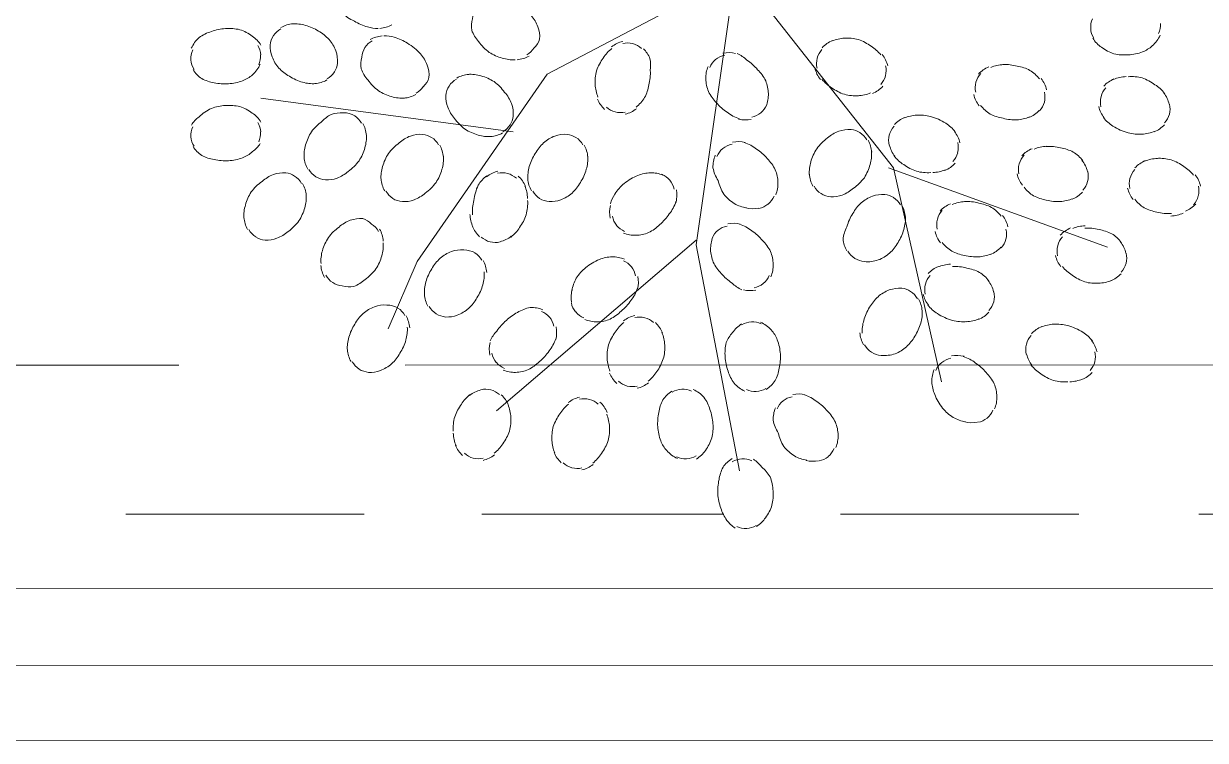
# Model space of a CAD drawing. Header units: metres. Extents: x 14 to 155, y 0 to 125.
# Drawn here: x 57.105 to 57.891, y 96.987 to 97.464 of the extents above; entities that cross this region are included whole.
import ezdxf

# ---------------------------------------------------------------- set-up
doc = ezdxf.new("R2010")
doc.units = ezdxf.units.M
doc.layers.add('PDF_Geometry', color=7, linetype='Continuous', true_color=0xc0c0c0)

msp = doc.modelspace()

# ---------------------------------------------------------------- linework, layer by layer
at = {"layer": 'PDF_Geometry', "color": 0, "lineweight": 5}
msp.add_lwpolyline([(54.79957, 103.23794), (52.04376, 103.23784), (52.044, 96.98688), (58.17336, 96.98712), (58.17329, 98.98755)], dxfattribs=at)
at = {"layer": 'PDF_Geometry', "color": 0, "lineweight": 0}
for points in [[(57.578, 97.50237), (57.68367, 97.36793), (57.71565, 97.22551)], [(57.34757, 97.26075), (57.36678, 97.30557), (57.45322, 97.43036), (57.578, 97.49599), (57.55242, 97.31673), (57.58121, 97.16635)], [(57.43072, 97.39192), (57.26271, 97.41432)], [(57.68039, 97.36793), (57.82599, 97.31515)], [(57.55232, 97.31992), (57.41948, 97.20628)], [(57.88684, 97.13749), (58.02448, 97.13749), (58.02447, 97.30869)], [(56.60972, 97.23672), (57.20825, 97.23675)], [(57.35872, 97.23675), (57.97488, 97.23678)], [(57.17309, 97.13746), (57.33154, 97.13747)], [(57.40992, 97.13747), (57.56996, 97.13747)], [(57.64843, 97.13748), (57.80687, 97.13748)]]:
    msp.add_lwpolyline(points, dxfattribs=at)
for points in [[(57.31446, 97.49289, 0.125626), (57.31231, 97.48651, 0.102689), (57.31184, 97.47882, 0.089013), (57.31643, 97.47132, 0.073797), (57.32506, 97.4657, 0.072677), (57.33378, 97.46185, 0.090683), (57.34081, 97.46082)], [(57.44459, 97.4478, 0.13598), (57.44825, 97.4537, 0.102689), (57.44713, 97.46195, 0.089013), (57.44263, 97.46945, 0.073797), (57.43559, 97.47658, 0.072677), (57.42687, 97.48051, 0.090683), (57.41825, 97.48145)], [(57.40569, 97.47367, 0.125626), (57.40353, 97.46729, 0.102689), (57.40306, 97.45961, 0.089013), (57.40766, 97.45211, 0.073797), (57.41469, 97.44489, 0.072677), (57.42341, 97.44104, 0.090683), (57.43203, 97.44001)], [(57.31175, 97.43185, 0.12226), (57.31381, 97.43766, 0.102689), (57.31268, 97.44592, 0.089013), (57.30818, 97.45342, 0.073797), (57.30115, 97.45904, 0.072677), (57.29243, 97.46288, 0.090683), (57.28381, 97.46382)], [(57.2629, 97.44966, 0.112979), (57.25709, 97.45566, 0.092185), (57.24884, 97.45998, 0.074265), (57.23927, 97.46073, 0.074849), (57.2299, 97.45876, 0.088992), (57.22174, 97.45472, 0.102553), (57.21658, 97.4476)], [(57.27124, 97.45613, 0.125626), (57.26909, 97.44976, 0.102689), (57.27031, 97.44198, 0.089013), (57.27481, 97.43448, 0.073797), (57.28184, 97.42894, 0.072677), (57.29056, 97.42501, 0.090683), (57.29918, 97.42407)], [(57.371, 97.4222, 0.12226), (57.37466, 97.4281, 0.102689), (57.37353, 97.43635, 0.089013), (57.36903, 97.44385, 0.073797), (57.3604, 97.45098, 0.072677), (57.35159, 97.45492, 0.090683), (57.34465, 97.45585)], [(57.81624, 97.45428, 0.112979), (57.82205, 97.44828, 0.088824), (57.8303, 97.44397, 0.074265), (57.83986, 97.44322, 0.074849), (57.84924, 97.44519, 0.088992), (57.8558, 97.44922, 0.102553), (57.86096, 97.45634)], [(57.33209, 97.44807, 0.13598), (57.33003, 97.4417, 0.102689), (57.32947, 97.43401, 0.089013), (57.33406, 97.42651, 0.073797), (57.34109, 97.41929, 0.072677), (57.34981, 97.41545, 0.090683), (57.35844, 97.41442)], [(57.49635, 97.44752, 0.087268), (57.49063, 97.44114, 0.072677), (57.48613, 97.4327, 0.081618), (57.48519, 97.42314)], [(57.51238, 97.40842, 0.087268), (57.5181, 97.4148, 0.079764), (57.52091, 97.42323, 0.081618), (57.52185, 97.4328, 0.07761), (57.52166, 97.44077, 0.107634), (57.51725, 97.44733)], [(57.67514, 97.44321, 0.087268), (57.66876, 97.44893, 0.072677), (57.66032, 97.45343, 0.081618), (57.65076, 97.45427)], [(57.59892, 97.40917, 0.102), (57.60042, 97.41742, 0.09382), (57.59863, 97.42596, 0.075517), (57.59329, 97.43336, 0.072693), (57.58616, 97.43974, 0.088362), (57.5796, 97.44414)], [(57.21771, 97.43344, 0.112979), (57.22352, 97.42744, 0.092185), (57.23177, 97.42472, 0.074265), (57.24124, 97.42397, 0.074849), (57.25071, 97.42594, 0.088992), (57.25727, 97.42997, 0.102553), (57.26243, 97.4371)], [(57.56029, 97.43552, 0.102), (57.55879, 97.42727, 0.09382), (57.56057, 97.41883, 0.075517), (57.56591, 97.41133, 0.072693), (57.57295, 97.40505, 0.088362), (57.5811, 97.40064)], [(57.7808, 97.42718, 0.087268), (57.77442, 97.4329, 0.079764), (57.76598, 97.43571, 0.081618), (57.75642, 97.43674)], [(57.42856, 97.3966, 0.12226), (57.43072, 97.40251, 0.102689), (57.4296, 97.41076, 0.089013), (57.425, 97.41826, 0.073797), (57.41797, 97.42539, 0.072677), (57.40925, 97.42923, 0.090683), (57.40062, 97.43026)], [(57.63604, 97.42708, 0.087268), (57.64242, 97.42136, 0.074954), (57.65095, 97.41696, 0.081618), (57.66042, 97.41602)], [(57.86396, 97.41762, 0.087268), (57.85758, 97.42334, 0.072677), (57.84914, 97.42784, 0.081618), (57.83968, 97.42868)], [(57.38806, 97.42248, 0.125626), (57.38591, 97.4161, 0.102689), (57.38713, 97.40842, 0.089013), (57.39163, 97.40092, 0.073797), (57.39866, 97.3937, 0.072677), (57.40747, 97.38985, 0.090683), (57.416, 97.38882)], [(57.2629, 97.39847, 0.112979), (57.25709, 97.40447, 0.092185), (57.24884, 97.40879, 0.074265), (57.23927, 97.40954, 0.074849), (57.2299, 97.40757, 0.088992), (57.22174, 97.40194, 0.102553), (57.21659, 97.39641)], [(57.74161, 97.40955, 0.087268), (57.74798, 97.40384, 0.079764), (57.75652, 97.40102, 0.081618), (57.76599, 97.40009)], [(57.32525, 97.4026, 0.13598), (57.31775, 97.40466, 0.102689), (57.3095, 97.40354, 0.089013), (57.30368, 97.39904, 0.073797), (57.29647, 97.39201, 0.072677), (57.29262, 97.38329, 0.090683), (57.29159, 97.37466)], [(57.72473, 97.39202, 0.087268), (57.71836, 97.39774, 0.072677), (57.70833, 97.40224, 0.081618), (57.69886, 97.40308)], [(57.82327, 97.4015, 0.087268), (57.82964, 97.39578, 0.072677), (57.83968, 97.39137, 0.081618), (57.84924, 97.39043)], [(57.66136, 97.39146, 0.125626), (57.65545, 97.39352, 0.102689), (57.6472, 97.39239, 0.089013), (57.6397, 97.38789, 0.073797), (57.63257, 97.38077, 0.072677), (57.62864, 97.37205, 0.090683), (57.6277, 97.36342)], [(57.29937, 97.3621, 0.12226), (57.30575, 97.35994, 0.102689), (57.31353, 97.36116, 0.089013), (57.32094, 97.36566, 0.073797), (57.32816, 97.37269, 0.072677), (57.332, 97.38141, 0.090683), (57.33303, 97.39004)], [(57.37644, 97.38817, 0.132733), (57.37063, 97.39032, 0.102689), (57.36237, 97.3892, 0.089013), (57.35487, 97.3846, 0.073797), (57.34766, 97.37757, 0.072677), (57.34381, 97.36885, 0.090683), (57.34278, 97.36023)], [(57.47244, 97.38817, 0.132733), (57.46663, 97.39032, 0.102689), (57.45838, 97.3892, 0.089013), (57.45088, 97.38461, 0.073797), (57.44535, 97.37757, 0.072677), (57.44141, 97.36885, 0.090683), (57.44047, 97.36023)], [(57.60529, 97.35002, 0.102), (57.60679, 97.35827, 0.09382), (57.60501, 97.3667, 0.075517), (57.59967, 97.3742, 0.072693), (57.59254, 97.38049, 0.088362), (57.58438, 97.38489)], [(57.21771, 97.38225, 0.112979), (57.22353, 97.37625, 0.092185), (57.23178, 97.37353, 0.074265), (57.24125, 97.37278, 0.074849), (57.25071, 97.37475, 0.088992), (57.25728, 97.37879, 0.102553), (57.26243, 97.38422)], [(57.63548, 97.35086, 0.12226), (57.64186, 97.3487, 0.102689), (57.64954, 97.34992, 0.089013), (57.65705, 97.35442, 0.073797), (57.66426, 97.36146, 0.072677), (57.66811, 97.37027, 0.090683), (57.66904, 97.37889)], [(57.80958, 97.37281, 0.087268), (57.80321, 97.37852, 0.079764), (57.79477, 97.38134, 0.081618), (57.78521, 97.38227)], [(57.35056, 97.34766, 0.125626), (57.35694, 97.34551, 0.102689), (57.36472, 97.34673, 0.089013), (57.37222, 97.35123, 0.073797), (57.37935, 97.35826, 0.072677), (57.38328, 97.36707, 0.090683), (57.38422, 97.3757)], [(57.44826, 97.34767, 0.125626), (57.45463, 97.34551, 0.102689), (57.46232, 97.34673, 0.089013), (57.46982, 97.35123, 0.073797), (57.47535, 97.35826, 0.072677), (57.47929, 97.36707, 0.090683), (57.48022, 97.3757)], [(57.56507, 97.37636, 0.102), (57.56357, 97.36811, 0.09382), (57.56695, 97.35958, 0.075517), (57.5707, 97.35048, 0.072693), (57.57773, 97.3442, 0.088362), (57.58589, 97.34139)], [(57.68405, 97.3759, 0.087268), (57.69042, 97.37018, 0.079764), (57.69886, 97.36577, 0.081618), (57.70842, 97.36483)], [(57.88318, 97.36315, 0.087268), (57.8768, 97.36887, 0.072677), (57.86837, 97.37337, 0.081618), (57.8588, 97.37431)], [(57.28522, 97.36257, 0.132733), (57.2794, 97.36472, 0.102689), (57.27115, 97.3636, 0.089013), (57.26365, 97.359, 0.073797), (57.25643, 97.35197, 0.072677), (57.25259, 97.34325, 0.090683), (57.25156, 97.33463)], [(57.4131, 97.36276, 0.087268), (57.40738, 97.35638, 0.079764), (57.40457, 97.34626, 0.081618), (57.40363, 97.33679)], [(57.53029, 97.36323, 0.102), (57.52204, 97.36473, 0.09382), (57.5136, 97.36295, 0.075517), (57.50451, 97.35761, 0.072693), (57.49823, 97.35057, 0.088362), (57.49541, 97.34401)], [(57.77049, 97.35508, 0.087268), (57.77686, 97.34937, 0.072677), (57.7853, 97.34655, 0.081618), (57.79477, 97.34562)], [(57.25934, 97.32206, 0.125626), (57.26572, 97.31991, 0.102689), (57.2735, 97.32113, 0.089013), (57.281, 97.32563, 0.073797), (57.28812, 97.33266, 0.072677), (57.29206, 97.34147, 0.090683), (57.293, 97.35)], [(57.42922, 97.32198, 0.087268), (57.43494, 97.32835, 0.079764), (57.43926, 97.33679, 0.081618), (57.44029, 97.34635)], [(57.50404, 97.3246, 0.102), (57.51229, 97.3231, 0.09382), (57.52073, 97.32489, 0.075517), (57.52813, 97.33023, 0.072693), (57.53451, 97.33736, 0.088362), (57.53892, 97.34551)], [(57.68377, 97.34824, 0.13598), (57.67786, 97.3503, 0.102689), (57.66961, 97.34917, 0.089013), (57.66211, 97.34467, 0.073797), (57.65658, 97.33764, 0.072677), (57.65264, 97.32883, 0.090683), (57.65011, 97.3203)], [(57.75521, 97.33596, 0.087268), (57.74883, 97.34168, 0.072677), (57.7403, 97.34458, 0.081618), (57.73083, 97.34552)], [(57.84408, 97.34712, 0.087268), (57.85046, 97.3414, 0.072677), (57.8589, 97.33849, 0.081618), (57.86846, 97.33765)], [(57.33641, 97.3306, 0.12226), (57.33059, 97.33425, 0.102689), (57.32234, 97.33313, 0.089013), (57.31484, 97.32863, 0.073797), (57.30772, 97.3216, 0.072677), (57.30378, 97.31288, 0.090683), (57.30284, 97.30425)], [(57.60211, 97.29554, 0.102), (57.60361, 97.3038, 0.09382), (57.60183, 97.31233, 0.075517), (57.59648, 97.31973, 0.072693), (57.58936, 97.32611, 0.088362), (57.5812, 97.33051)], [(57.65789, 97.30773, 0.12226), (57.66427, 97.30558, 0.102689), (57.67355, 97.3067, 0.089013), (57.68105, 97.3112, 0.073797), (57.68667, 97.31833, 0.072677), (57.69052, 97.32705, 0.090683), (57.69155, 97.33567)], [(57.56348, 97.32189, 0.102), (57.56198, 97.31364, 0.09382), (57.56376, 97.3052, 0.075517), (57.56911, 97.2977, 0.072693), (57.57623, 97.29132, 0.088362), (57.5827, 97.28692)], [(57.83518, 97.31843, 0.087268), (57.8288, 97.32415, 0.072677), (57.82037, 97.32696, 0.081618), (57.8109, 97.3279)], [(57.31063, 97.29169, 0.125626), (57.317, 97.28953, 0.102689), (57.32469, 97.28907, 0.089013), (57.33219, 97.29366, 0.073797), (57.33941, 97.30069, 0.072677), (57.34325, 97.30941, 0.090683), (57.34419, 97.31804)], [(57.71602, 97.31833, 0.087268), (57.72239, 97.31261, 0.072677), (57.73092, 97.30971, 0.081618), (57.74039, 97.30886)], [(57.40532, 97.31138, 0.12226), (57.39782, 97.31344, 0.102689), (57.38957, 97.31232, 0.089013), (57.38207, 97.30782, 0.073797), (57.37653, 97.30079, 0.072677), (57.3726, 97.29207, 0.090683), (57.37166, 97.28344)], [(57.5047, 97.30726, 0.102), (57.49645, 97.30876, 0.09382), (57.48801, 97.30698, 0.075517), (57.47891, 97.30163, 0.072693), (57.47254, 97.29451, 0.088362), (57.46982, 97.28635)], [(57.37944, 97.27088, 0.125626), (57.38582, 97.26872, 0.102689), (57.39351, 97.26994, 0.089013), (57.40101, 97.27444, 0.073797), (57.40654, 97.28147, 0.072677), (57.41047, 97.29019, 0.090683), (57.41141, 97.29882)], [(57.74715, 97.29274, 0.087268), (57.74077, 97.29846, 0.079764), (57.73233, 97.30127, 0.081618), (57.72286, 97.3023)], [(57.79608, 97.3023, 0.087268), (57.80246, 97.29658, 0.072677), (57.8109, 97.29208, 0.081618), (57.82037, 97.29124)], [(57.47835, 97.26704, 0.102), (57.4866, 97.26554, 0.09382), (57.49514, 97.26732, 0.075517), (57.50254, 97.27266, 0.072693), (57.50892, 97.2797, 0.088362), (57.51332, 97.28785)], [(57.69492, 97.2858, 0.12226), (57.68911, 97.28786, 0.102689), (57.68086, 97.28673, 0.089013), (57.67336, 97.28223, 0.073797), (57.66774, 97.2752, 0.072677), (57.66389, 97.26639, 0.090683), (57.66286, 97.25786)], [(57.35404, 97.27453, 0.125626), (57.34663, 97.27669, 0.102689), (57.33838, 97.27556, 0.089013), (57.33088, 97.27106, 0.073797), (57.32525, 97.26394, 0.072677), (57.32141, 97.25522, 0.090683), (57.32038, 97.24659)], [(57.45032, 97.2736, 0.102), (57.44207, 97.2751, 0.09382), (57.43354, 97.27172, 0.075517), (57.42613, 97.26647, 0.072693), (57.41976, 97.25935, 0.088362), (57.41535, 97.25279)], [(57.70646, 97.2767, 0.087268), (57.71283, 97.27099, 0.072677), (57.72286, 97.26649, 0.081618), (57.73243, 97.26564)], [(57.66905, 97.2453, 0.125626), (57.67543, 97.24314, 0.102689), (57.6848, 97.24426, 0.089013), (57.69221, 97.24886, 0.073797), (57.69783, 97.25589, 0.072677), (57.70177, 97.26461, 0.090683), (57.70271, 97.27324)], [(57.32816, 97.23403, 0.12226), (57.33454, 97.23188, 0.102689), (57.34232, 97.23309, 0.089013), (57.34982, 97.2376, 0.073797), (57.35535, 97.24463, 0.072677), (57.35929, 97.25344, 0.090683), (57.36022, 97.26197)], [(57.50432, 97.26507, 0.087268), (57.4986, 97.2587, 0.072677), (57.4941, 97.25026, 0.081618), (57.49326, 97.24069)], [(57.58261, 97.26414, 0.107116), (57.57661, 97.25832, 0.092185), (57.57239, 97.25167, 0.074265), (57.57164, 97.2421, 0.074849), (57.57361, 97.23273, 0.088992), (57.57764, 97.22457, 0.102553), (57.58467, 97.21942)], [(57.59892, 97.22054, 0.112979), (57.60492, 97.22635, 0.092185), (57.60755, 97.2346, 0.074265), (57.60839, 97.24407, 0.074849), (57.60633, 97.25354, 0.088992), (57.6023, 97.26011, 0.102553), (57.59526, 97.26526)], [(57.81596, 97.2528, 0.087268), (57.80959, 97.25852, 0.072677), (57.79955, 97.26302, 0.081618), (57.79009, 97.26386)], [(57.42398, 97.23338, 0.102), (57.43223, 97.23188, 0.09382), (57.44076, 97.23375, 0.075517), (57.44817, 97.23901, 0.072693), (57.45454, 97.24613, 0.088362), (57.45895, 97.25429)], [(57.52045, 97.22598, 0.087268), (57.52617, 97.23235, 0.079764), (57.53048, 97.24079, 0.081618), (57.53151, 97.25026)], [(57.7509, 97.20752, 0.102), (57.7524, 97.21577, 0.09382), (57.75062, 97.2243, 0.075517), (57.74527, 97.2318, 0.072693), (57.73824, 97.23808, 0.088362), (57.73008, 97.24248)], [(57.77527, 97.23667, 0.087268), (57.78165, 97.23096, 0.072677), (57.79009, 97.22646, 0.081618), (57.79965, 97.22561)], [(57.71068, 97.23386, 0.102), (57.70918, 97.22561, 0.09382), (57.71105, 97.21717, 0.075517), (57.7163, 97.20808, 0.072693), (57.72343, 97.2018, 0.088362), (57.73159, 97.19898)], [(57.5362, 97.21932, 0.112979), (57.5302, 97.21351, 0.088824), (57.52758, 97.20526, 0.074265), (57.52683, 97.19569, 0.074849), (57.5288, 97.18632, 0.088992), (57.53283, 97.17976, 0.102553), (57.53986, 97.1746)], [(57.55252, 97.17413, 0.107116), (57.55852, 97.17994, 0.088824), (57.56273, 97.18819, 0.074265), (57.56358, 97.19776, 0.074849), (57.56152, 97.20713, 0.088992), (57.55758, 97.21529, 0.102553), (57.55045, 97.22045)], [(57.40195, 97.21706, 0.087268), (57.39623, 97.21069, 0.079764), (57.39182, 97.20225, 0.081618), (57.39079, 97.19269)], [(57.64533, 97.18192, 0.102), (57.64683, 97.19017, 0.09382), (57.64496, 97.1987, 0.075517), (57.63971, 97.2061, 0.072693), (57.63258, 97.21248, 0.088362), (57.62442, 97.21689)], [(57.46748, 97.21069, 0.087268), (57.46176, 97.20432, 0.072677), (57.45736, 97.19578, 0.081618), (57.45642, 97.18632)], [(57.60511, 97.20826, 0.102), (57.60361, 97.20001, 0.09382), (57.60699, 97.19157, 0.075517), (57.61064, 97.18248, 0.072693), (57.61777, 97.1762, 0.088362), (57.62593, 97.17338)], [(57.41798, 97.17797, 0.087268), (57.4237, 97.18435, 0.072677), (57.4282, 97.19278, 0.081618), (57.42904, 97.20235)], [(57.48361, 97.1715, 0.087268), (57.48933, 97.17788, 0.072677), (57.49383, 97.18641, 0.081618), (57.49467, 97.19588)], [(57.57624, 97.17451, 0.107116), (57.57024, 97.16869, 0.088824), (57.56761, 97.16044, 0.074265), (57.56677, 97.15088, 0.074849), (57.56883, 97.14151, 0.088992), (57.57286, 97.13335, 0.102553), (57.5783, 97.12819)], [(57.59255, 97.12932, 0.107116), (57.59855, 97.13513, 0.088824), (57.60277, 97.14338, 0.074265), (57.60352, 97.15285, 0.074849), (57.60155, 97.16232, 0.088992), (57.59592, 97.16888, 0.102553), (57.59049, 97.17404)]]:
    msp.add_lwpolyline(points, format="xyb", dxfattribs=at)
msp.add_lwpolyline([(52.19438, 97.08767), (58.02448, 97.0879), (58.02448, 97.03671), (52.19438, 97.03648)], close=True, dxfattribs=at)
for centre, radius, start, end in [((57.5067, 97.43662), 0.01452, 75.94207, 102.44847), ((57.65063, 97.43467), 0.01962, 112.65481, 137.22821), ((57.64694, 97.43743), 0.01452, 165.94207, 192.44847), ((57.66424, 97.43286), 0.01452, 345.94207, 12.44847), ((57.7546, 97.41714), 0.01962, 112.65481, 137.22821), ((57.75251, 97.4215), 0.01452, 165.94207, 192.44847), ((57.83786, 97.40908), 0.01962, 112.65481, 137.22821), ((57.66214, 97.43562), 0.01962, 292.65481, 317.22821), ((57.7699, 97.41524), 0.01452, 345.94207, 12.44847), ((57.50479, 97.42132), 0.01962, 202.65481, 227.22821), ((57.83576, 97.41184), 0.01452, 165.94207, 192.44847), ((57.85306, 97.40727), 0.01452, 345.94207, 12.44847), ((57.50203, 97.41932), 0.01452, 255.94207, 282.44847), ((57.69863, 97.38348), 0.01962, 112.65481, 137.22821), ((57.76621, 97.4196), 0.01962, 292.65481, 317.22821), ((57.84947, 97.41004), 0.01962, 292.65481, 317.22821), ((57.69494, 97.38624), 0.01452, 165.94207, 192.44847), ((57.71224, 97.38167), 0.01452, 345.94207, 12.44847), ((57.78339, 97.36267), 0.01962, 112.65481, 137.22821), ((57.71024, 97.38444), 0.01962, 292.65481, 317.22821), ((57.78129, 97.36712), 0.01452, 165.94207, 192.44847), ((57.85867, 97.3547), 0.01962, 112.65481, 137.22821), ((57.42345, 97.35027), 0.01452, 75.94207, 102.44847), ((57.42068, 97.34817), 0.01962, 22.65481, 47.22821), ((57.79869, 97.36246), 0.01452, 345.94207, 12.44847), ((57.85498, 97.35747), 0.01452, 165.94207, 192.44847), ((57.87228, 97.3528), 0.01452, 345.94207, 12.44847), ((57.795, 97.36522), 0.01962, 292.65481, 317.22821), ((57.72901, 97.32592), 0.01962, 112.65481, 137.22821), ((57.87028, 97.35725), 0.01962, 292.65481, 317.22821), ((57.72691, 97.33027), 0.01452, 165.94207, 192.44847), ((57.42164, 97.33656), 0.01962, 202.65481, 227.22821), ((57.74548, 97.32382), 0.01334, 345.55357, 14.45083), ((57.80898, 97.30989), 0.01962, 112.65481, 137.22821), ((57.41878, 97.33287), 0.01452, 255.94207, 282.44847), ((57.74062, 97.32847), 0.01962, 292.65481, 317.22821), ((57.80698, 97.31265), 0.01452, 165.94207, 192.44847), ((57.82428, 97.30808), 0.01452, 345.94207, 12.44847), ((57.72104, 97.28429), 0.01962, 112.65481, 137.22821), ((57.71895, 97.28705), 0.01452, 165.94207, 192.44847), ((57.82059, 97.31084), 0.01962, 292.65481, 317.22821), ((57.73625, 97.28239), 0.01452, 345.94207, 12.44847), ((57.51467, 97.25417), 0.01452, 75.94207, 102.44847), ((57.73265, 97.28525), 0.01962, 292.65481, 317.22821), ((57.51191, 97.25058), 0.01962, 22.65481, 47.22821), ((57.78986, 97.24426), 0.01962, 112.65481, 137.22821), ((57.78617, 97.24702), 0.01452, 165.94207, 192.44847), ((57.80464, 97.24225), 0.01334, 345.55357, 14.45083), ((57.51286, 97.23897), 0.01962, 202.65481, 227.22821), ((57.80147, 97.24521), 0.01962, 292.65481, 317.22821), ((57.41229, 97.20617), 0.01452, 75.94207, 102.44847), ((57.5101, 97.23687), 0.01452, 255.94207, 282.44847), ((57.40944, 97.20248), 0.01962, 22.65481, 47.22821), ((57.47783, 97.1998), 0.01452, 75.94207, 102.44847), ((57.47507, 97.1977), 0.01962, 22.65481, 47.22821), ((57.41039, 97.19087), 0.01962, 202.65481, 227.22821), ((57.40763, 97.18887), 0.01452, 255.94207, 282.44847), ((57.47602, 97.18609), 0.01962, 202.65481, 227.22821), ((57.47326, 97.1824), 0.01452, 255.94207, 282.44847)]:
    msp.add_arc(centre, radius, start, end, dxfattribs=at)
for points in [[(57.28418, 97.46391), (57.28137, 97.46363), (57.27865, 97.46288), (57.27621, 97.46148)], [(57.34203, 97.46082), (57.34484, 97.4611), (57.34756, 97.46185), (57.35, 97.46326)], [(57.81605, 97.46731), (57.81511, 97.46525), (57.81464, 97.463), (57.81483, 97.46075)], [(57.85992, 97.45747), (57.86086, 97.45953), (57.86133, 97.46178), (57.86114, 97.46403)], [(57.27612, 97.46063), (57.27415, 97.45951), (57.27246, 97.45801), (57.27124, 97.45604)], [(57.34343, 97.45585), (57.34062, 97.45557), (57.3379, 97.45482), (57.33546, 97.45342)], [(57.81483, 97.46075), (57.81492, 97.4585), (57.81567, 97.45634), (57.8168, 97.45437)], [(57.26271, 97.44319), (57.26262, 97.44544), (57.26187, 97.4476), (57.26074, 97.44957)], [(57.33696, 97.45267), (57.335, 97.45154), (57.33331, 97.45004), (57.33209, 97.44807)], [(57.43972, 97.44329), (57.44169, 97.44442), (57.44338, 97.44592), (57.44459, 97.44789)], [(57.50357, 97.4522), (57.50085, 97.45155), (57.49822, 97.45033), (57.49607, 97.44855)], [(57.51604, 97.44752), (57.51435, 97.44902), (57.51238, 97.45014), (57.51022, 97.4507)], [(57.65113, 97.45437), (57.64823, 97.45418), (57.64542, 97.45362), (57.64279, 97.45249)], [(57.21752, 97.44647), (57.21659, 97.44441), (57.21612, 97.44216), (57.2163, 97.43991)], [(57.2163, 97.43991), (57.2164, 97.43766), (57.21715, 97.4355), (57.21837, 97.43354)], [(57.2614, 97.43663), (57.26234, 97.43869), (57.26281, 97.44094), (57.26262, 97.44319)], [(57.43325, 97.44001), (57.43606, 97.44029), (57.43878, 97.44104), (57.44122, 97.44245)], [(57.56535, 97.44011), (57.56357, 97.43871), (57.56226, 97.43683), (57.56141, 97.43477)], [(57.57135, 97.44292), (57.5691, 97.44246), (57.56704, 97.44152), (57.56535, 97.44011)], [(57.57857, 97.44424), (57.57585, 97.44489), (57.57294, 97.44489), (57.57023, 97.44442)], [(57.63604, 97.44687), (57.63454, 97.44518), (57.63342, 97.44321), (57.63285, 97.44105)], [(57.67982, 97.4359), (57.67917, 97.43862), (57.67795, 97.44124), (57.67617, 97.4434)], [(57.30687, 97.42726), (57.30884, 97.42838), (57.31053, 97.42988), (57.31175, 97.43185)], [(57.63135, 97.4344), (57.63201, 97.43168), (57.63323, 97.42905), (57.63501, 97.4269)], [(57.7567, 97.43674), (57.7538, 97.43656), (57.75098, 97.43599), (57.74836, 97.43487)], [(57.29881, 97.42407), (57.30162, 97.42435), (57.30434, 97.4251), (57.30678, 97.42651)], [(57.39294, 97.42707), (57.39097, 97.42595), (57.38928, 97.42445), (57.38806, 97.42248)], [(57.40109, 97.43026), (57.39828, 97.42998), (57.39556, 97.42923), (57.39312, 97.42782)], [(57.67514, 97.42352), (57.67664, 97.42521), (57.67776, 97.42718), (57.67832, 97.42933)], [(57.7417, 97.43084), (57.7402, 97.42915), (57.73908, 97.42718), (57.73851, 97.42502)], [(57.78549, 97.41996), (57.78483, 97.42268), (57.78361, 97.42531), (57.78183, 97.42746)], [(57.83836, 97.42878), (57.83546, 97.42859), (57.83264, 97.42803), (57.83002, 97.4269)], [(57.35797, 97.41442), (57.36078, 97.4147), (57.3635, 97.41545), (57.36594, 97.41685)], [(57.36612, 97.4177), (57.36809, 97.41882), (57.36978, 97.42032), (57.371, 97.42229)], [(57.48519, 97.42351), (57.48538, 97.42061), (57.48594, 97.4178), (57.48707, 97.41517)], [(57.66004, 97.41602), (57.66295, 97.41621), (57.66576, 97.41677), (57.66839, 97.4179)], [(57.73701, 97.41677), (57.73767, 97.41406), (57.73889, 97.41143), (57.74067, 97.40927)], [(57.82486, 97.42128), (57.82336, 97.41959), (57.82224, 97.41762), (57.82167, 97.41546)], [(57.86705, 97.41031), (57.8664, 97.41303), (57.86518, 97.41565), (57.8634, 97.41781)], [(57.49269, 97.40842), (57.49438, 97.40692), (57.49635, 97.4058), (57.4985, 97.40523)], [(57.59535, 97.40467), (57.59713, 97.40608), (57.59845, 97.40796), (57.59929, 97.41002)], [(57.7808, 97.4059), (57.7823, 97.40759), (57.78342, 97.40956), (57.78399, 97.41171)], [(57.82017, 97.40881), (57.82083, 97.40609), (57.82205, 97.40346), (57.82383, 97.40131)], [(57.32984, 97.39773), (57.32872, 97.39969), (57.32722, 97.40138), (57.32525, 97.4026)], [(57.50516, 97.40373), (57.50788, 97.40439), (57.51051, 97.40561), (57.51266, 97.40739)], [(57.58063, 97.40045), (57.58335, 97.3998), (57.58626, 97.3998), (57.58898, 97.40027)], [(57.58935, 97.40186), (57.5916, 97.40233), (57.59367, 97.40327), (57.59535, 97.40467)], [(57.69914, 97.40308), (57.69623, 97.4029), (57.69342, 97.40233), (57.69079, 97.40121)], [(57.7657, 97.39999), (57.76861, 97.40018), (57.77142, 97.40074), (57.77405, 97.40187)], [(57.86396, 97.39793), (57.86546, 97.39962), (57.86658, 97.40159), (57.86715, 97.40375)], [(57.21752, 97.39528), (57.21659, 97.39322), (57.21612, 97.39097), (57.21631, 97.38872)], [(57.26271, 97.39191), (57.26262, 97.39416), (57.26187, 97.39632), (57.26075, 97.39829)], [(57.33303, 97.38966), (57.33275, 97.39248), (57.332, 97.39519), (57.33059, 97.39763)], [(57.42369, 97.39201), (57.42566, 97.39314), (57.42735, 97.39464), (57.42856, 97.3966)], [(57.68404, 97.39568), (57.68254, 97.39399), (57.68142, 97.39202), (57.68086, 97.38986)], [(57.72783, 97.38471), (57.72717, 97.38743), (57.72595, 97.39005), (57.72417, 97.39221)], [(57.84896, 97.39043), (57.85186, 97.39062), (57.85468, 97.39118), (57.8573, 97.39231)], [(57.21631, 97.38872), (57.2164, 97.38647), (57.21715, 97.38432), (57.21837, 97.38235)], [(57.2614, 97.38535), (57.26234, 97.38741), (57.26281, 97.38966), (57.26262, 97.39191)], [(57.38103, 97.38338), (57.37991, 97.38535), (57.37841, 97.38704), (57.37644, 97.38826)], [(57.41563, 97.38882), (57.41844, 97.3891), (57.42116, 97.38985), (57.4236, 97.39126)], [(57.47704, 97.38339), (57.47591, 97.38536), (57.47441, 97.38704), (57.47244, 97.38826)], [(57.58495, 97.38499), (57.58223, 97.38564), (57.57932, 97.38564), (57.5766, 97.38517)], [(57.66586, 97.38658), (57.66473, 97.38855), (57.66323, 97.39024), (57.66126, 97.39146)], [(57.66914, 97.37843), (57.66886, 97.38124), (57.66811, 97.38396), (57.6667, 97.38639)], [(57.38422, 97.37523), (57.38394, 97.37804), (57.38319, 97.38076), (57.38178, 97.3832)], [(57.48032, 97.37523), (57.48004, 97.37804), (57.47929, 97.38076), (57.47788, 97.3832)], [(57.57013, 97.38086), (57.56835, 97.37945), (57.56704, 97.37758), (57.5662, 97.37552)], [(57.57623, 97.38367), (57.57398, 97.3832), (57.57192, 97.38227), (57.57023, 97.38086)], [(57.68095, 97.38321), (57.68161, 97.38049), (57.68283, 97.37786), (57.68461, 97.37571)], [(57.72314, 97.37224), (57.72464, 97.37393), (57.72577, 97.3759), (57.72633, 97.37805)], [(57.77049, 97.37646), (57.76899, 97.37477), (57.76786, 97.3728), (57.7673, 97.37065)], [(57.78558, 97.38237), (57.78267, 97.38218), (57.77986, 97.38162), (57.77724, 97.38049)], [(57.29159, 97.37504), (57.29187, 97.37222), (57.29262, 97.3695), (57.29403, 97.36707)], [(57.81268, 97.36549), (57.81202, 97.36821), (57.8108, 97.37084), (57.80902, 97.37299)], [(57.85918, 97.37431), (57.85627, 97.37412), (57.85346, 97.37356), (57.85083, 97.37243)], [(57.28981, 97.35769), (57.28869, 97.35966), (57.28719, 97.36135), (57.28522, 97.36257)], [(57.29478, 97.36697), (57.2959, 97.365), (57.2974, 97.36332), (57.29937, 97.3621)], [(57.34278, 97.36069), (57.34306, 97.35788), (57.34381, 97.35516), (57.34522, 97.35272)], [(57.42041, 97.36576), (57.41769, 97.3651), (57.41507, 97.36388), (57.41291, 97.3621)], [(57.43279, 97.36107), (57.4311, 97.36257), (57.42913, 97.3637), (57.42697, 97.36426)], [(57.44038, 97.3607), (57.44066, 97.35788), (57.44141, 97.35517), (57.44282, 97.35273)], [(57.53488, 97.35976), (57.53348, 97.36154), (57.5316, 97.36286), (57.52954, 97.3637)], [(57.62761, 97.36389), (57.62789, 97.36108), (57.62864, 97.35836), (57.63004, 97.35592)], [(57.70973, 97.36483), (57.71264, 97.36502), (57.71545, 97.36558), (57.71808, 97.36671)], [(57.7658, 97.36399), (57.76646, 97.36127), (57.76767, 97.35865), (57.76946, 97.35649)], [(57.84408, 97.36681), (57.84258, 97.36512), (57.84146, 97.36315), (57.8409, 97.36099)], [(57.88787, 97.35593), (57.88721, 97.35865), (57.88599, 97.36128), (57.88421, 97.36343)], [(57.293, 97.34963), (57.29272, 97.35244), (57.29197, 97.35516), (57.29056, 97.3576)], [(57.44029, 97.34767), (57.4401, 97.35057), (57.43954, 97.35338), (57.43841, 97.35601)], [(57.5377, 97.35376), (57.53723, 97.35601), (57.53629, 97.35808), (57.53488, 97.35976)], [(57.53901, 97.34495), (57.53967, 97.34767), (57.53967, 97.35058), (57.5392, 97.35329)], [(57.63089, 97.35574), (57.63201, 97.35377), (57.63351, 97.35208), (57.63548, 97.35086)], [(57.80958, 97.35312), (57.81108, 97.35481), (57.81221, 97.35677), (57.81277, 97.35893)], [(57.8394, 97.35443), (57.84005, 97.35171), (57.84127, 97.34909), (57.84305, 97.34693)], [(57.34606, 97.35254), (57.34719, 97.35057), (57.34869, 97.34888), (57.35066, 97.34766)], [(57.44366, 97.35254), (57.44479, 97.35057), (57.44629, 97.34888), (57.44826, 97.34767)], [(57.60023, 97.34383), (57.60201, 97.34523), (57.60332, 97.34711), (57.60417, 97.34917)], [(57.68827, 97.34336), (57.68714, 97.34533), (57.68564, 97.34702), (57.68367, 97.34824)], [(57.73111, 97.34552), (57.7282, 97.34533), (57.72539, 97.34477), (57.72277, 97.34365)], [(57.79449, 97.34562), (57.7974, 97.3458), (57.80021, 97.34637), (57.80283, 97.34749)], [(57.88318, 97.34346), (57.88468, 97.34515), (57.88581, 97.34712), (57.88637, 97.34928)], [(57.49532, 97.34289), (57.49466, 97.34017), (57.49466, 97.33726), (57.49513, 97.33454)], [(57.58542, 97.3413), (57.58814, 97.34064), (57.59104, 97.34064), (57.59376, 97.34111)], [(57.59414, 97.34102), (57.59639, 97.34148), (57.59845, 97.34242), (57.60014, 97.34383)], [(57.69155, 97.33521), (57.69127, 97.33802), (57.69052, 97.34074), (57.68911, 97.34318)], [(57.71602, 97.33961), (57.71452, 97.33793), (57.71339, 97.33596), (57.71283, 97.3338)], [(57.86809, 97.33596), (57.87099, 97.33615), (57.87381, 97.33671), (57.87643, 97.33784)], [(57.25156, 97.335), (57.25184, 97.33219), (57.25259, 97.32947), (57.254, 97.32703)], [(57.341, 97.32572), (57.33988, 97.32769), (57.33838, 97.32938), (57.33641, 97.3306)], [(57.40194, 97.33707), (57.40213, 97.33416), (57.40269, 97.33135), (57.40382, 97.32873)], [(57.49663, 97.33576), (57.4971, 97.33351), (57.49804, 97.33145), (57.49945, 97.32976)], [(57.49945, 97.32967), (57.50085, 97.32789), (57.50273, 97.32657), (57.50479, 97.32573)], [(57.57295, 97.3293), (57.5707, 97.32883), (57.56864, 97.32789), (57.56695, 97.32648)], [(57.58176, 97.33061), (57.57904, 97.33126), (57.57614, 97.33126), (57.57342, 97.3308)], [(57.7598, 97.32874), (57.75914, 97.33146), (57.75793, 97.33408), (57.75614, 97.33624)], [(57.81118, 97.32949), (57.80827, 97.3293), (57.80546, 97.32874), (57.80283, 97.32762)], [(57.25484, 97.32694), (57.25597, 97.32497), (57.25747, 97.32328), (57.25944, 97.32206)], [(57.34428, 97.31925), (57.344, 97.32207), (57.34325, 97.32479), (57.34184, 97.32722)], [(57.40944, 97.32198), (57.41113, 97.32048), (57.4131, 97.31935), (57.41525, 97.31879)], [(57.42191, 97.31888), (57.42463, 97.31954), (57.42726, 97.32076), (57.42941, 97.32254)], [(57.56695, 97.32648), (57.56517, 97.32508), (57.56385, 97.3232), (57.56301, 97.32114)], [(57.71133, 97.32555), (57.71199, 97.32283), (57.71321, 97.32021), (57.71499, 97.31805)], [(57.79608, 97.32208), (57.79458, 97.3204), (57.79346, 97.31843), (57.7929, 97.31627)], [(57.65011, 97.32067), (57.65039, 97.31786), (57.65114, 97.31514), (57.65255, 97.3127)], [(57.75521, 97.31468), (57.75671, 97.31636), (57.75783, 97.31833), (57.75839, 97.32049)], [(57.83827, 97.31112), (57.83762, 97.31384), (57.8364, 97.31646), (57.83462, 97.31862)], [(57.40982, 97.30651), (57.40869, 97.30848), (57.40719, 97.31016), (57.40522, 97.31138)], [(57.4131, 97.29844), (57.41282, 97.30126), (57.41207, 97.30398), (57.41066, 97.30641)], [(57.50929, 97.3022), (57.50788, 97.30398), (57.50601, 97.30529), (57.50395, 97.30614)], [(57.6533, 97.31261), (57.65442, 97.31064), (57.65592, 97.30895), (57.65789, 97.30773)], [(57.74011, 97.30877), (57.74302, 97.30896), (57.74583, 97.30952), (57.74846, 97.31064)], [(57.7914, 97.30962), (57.79205, 97.3069), (57.79327, 97.30427), (57.79505, 97.30211)], [(57.30275, 97.30303), (57.30303, 97.30022), (57.30378, 97.2975), (57.30519, 97.29506)], [(57.5121, 97.2961), (57.51163, 97.29835), (57.5107, 97.30042), (57.50929, 97.3021)], [(57.72155, 97.30389), (57.71864, 97.30371), (57.71583, 97.30314), (57.71321, 97.30202)], [(57.83518, 97.29865), (57.83668, 97.30034), (57.8378, 97.3023), (57.83837, 97.30446)], [(57.30603, 97.29656), (57.30716, 97.2946), (57.30866, 97.29291), (57.31063, 97.29169)], [(57.51342, 97.28738), (57.51407, 97.2901), (57.51407, 97.29301), (57.5136, 97.29573)], [(57.59095, 97.28814), (57.5932, 97.28861), (57.59526, 97.28954), (57.59695, 97.29095)], [(57.59704, 97.29104), (57.59883, 97.29245), (57.60014, 97.29433), (57.60098, 97.29639)], [(57.70805, 97.29639), (57.70655, 97.2947), (57.70542, 97.29274), (57.70486, 97.29058)], [(57.75024, 97.28552), (57.74958, 97.28824), (57.74836, 97.29086), (57.74658, 97.29302)], [(57.82009, 97.29115), (57.82299, 97.29133), (57.8258, 97.2919), (57.82843, 97.29302)], [(57.37157, 97.28382), (57.37185, 97.281), (57.3726, 97.27829), (57.374, 97.27585)], [(57.46973, 97.28691), (57.46907, 97.2842), (57.46907, 97.28129), (57.46954, 97.27857)], [(57.58383, 97.28682), (57.58654, 97.28617), (57.58945, 97.28617), (57.59217, 97.28664)], [(57.69952, 97.28092), (57.69839, 97.28289), (57.69689, 97.28458), (57.69492, 97.2858)], [(57.70336, 97.28402), (57.70402, 97.2813), (57.70524, 97.27867), (57.70702, 97.27652)], [(57.35863, 97.26975), (57.3575, 97.27172), (57.356, 97.27341), (57.35404, 97.27463)], [(57.37485, 97.27575), (57.37597, 97.27379), (57.37747, 97.2721), (57.37944, 97.27088)], [(57.46935, 97.2781), (57.46982, 97.27585), (57.47076, 97.27379), (57.47217, 97.2721)], [(57.70271, 97.27286), (57.70243, 97.27567), (57.70167, 97.27839), (57.70027, 97.28083)], [(57.74715, 97.27305), (57.74865, 97.27474), (57.74977, 97.27671), (57.75033, 97.27886)], [(57.36182, 97.2616), (57.36154, 97.26441), (57.36079, 97.26713), (57.35938, 97.26957)], [(57.45482, 97.26854), (57.45341, 97.27032), (57.45154, 97.27163), (57.44948, 97.27248)], [(57.45773, 97.26254), (57.45726, 97.26479), (57.45632, 97.26685), (57.45491, 97.26854)], [(57.47226, 97.2721), (57.47367, 97.27032), (57.47554, 97.26901), (57.4776, 97.26816)], [(57.51164, 97.26976), (57.50892, 97.2691), (57.50629, 97.26788), (57.50414, 97.2661)], [(57.52401, 97.26507), (57.52232, 97.26657), (57.52035, 97.2677), (57.5182, 97.26826)], [(57.73205, 97.26555), (57.73496, 97.26574), (57.73777, 97.2663), (57.7404, 97.26742)], [(57.45904, 97.25372), (57.4597, 97.25644), (57.4597, 97.25935), (57.45923, 97.26207)], [(57.58917, 97.26554), (57.58692, 97.26545), (57.58476, 97.2647), (57.5828, 97.26357)], [(57.59573, 97.26423), (57.59367, 97.26517), (57.59142, 97.26564), (57.58917, 97.26545)], [(57.79037, 97.26396), (57.78746, 97.26377), (57.78465, 97.26321), (57.78202, 97.26208)], [(57.41526, 97.25166), (57.4146, 97.24894), (57.4146, 97.24604), (57.41507, 97.24332)], [(57.53151, 97.24998), (57.53132, 97.25288), (57.53076, 97.2557), (57.52964, 97.25832)], [(57.66127, 97.25823), (57.66155, 97.25542), (57.6623, 97.2527), (57.66371, 97.25026)], [(57.77527, 97.25646), (57.77377, 97.25477), (57.77265, 97.2528), (57.77209, 97.25064)], [(57.81906, 97.24549), (57.8184, 97.24821), (57.81718, 97.25083), (57.8154, 97.25299)], [(57.32038, 97.24706), (57.32066, 97.24425), (57.32141, 97.24153), (57.32282, 97.23909)], [(57.41657, 97.24454), (57.41704, 97.24229), (57.41798, 97.24022), (57.41938, 97.23854)], [(57.66446, 97.25017), (57.66558, 97.2482), (57.66708, 97.24651), (57.66905, 97.2453)], [(57.73055, 97.24258), (57.72783, 97.24323), (57.72493, 97.24323), (57.72221, 97.24277)], [(57.77218, 97.24399), (57.77284, 97.24127), (57.77405, 97.23864), (57.77584, 97.23649)], [(57.32366, 97.23891), (57.32479, 97.23694), (57.32629, 97.23525), (57.32825, 97.23403)], [(57.41948, 97.23844), (57.42088, 97.23666), (57.42276, 97.23535), (57.42482, 97.2345)], [(57.49317, 97.24107), (57.49335, 97.23816), (57.49392, 97.23535), (57.49504, 97.23273)], [(57.71574, 97.23845), (57.71396, 97.23705), (57.71265, 97.23517), (57.7118, 97.23311)], [(57.72183, 97.24127), (57.71958, 97.2408), (57.71752, 97.23986), (57.71583, 97.23845)], [(57.81437, 97.23302), (57.81587, 97.23471), (57.81699, 97.23668), (57.81756, 97.23883)], [(57.80096, 97.22552), (57.80387, 97.22571), (57.80668, 97.22627), (57.80931, 97.22739)], [(57.40916, 97.22016), (57.40645, 97.2195), (57.40382, 97.21828), (57.40166, 97.2165)], [(57.42163, 97.21707), (57.41995, 97.21857), (57.41798, 97.21969), (57.41582, 97.22025)], [(57.50067, 97.22598), (57.50236, 97.22448), (57.50432, 97.22335), (57.50648, 97.22279)], [(57.51314, 97.22129), (57.51586, 97.22194), (57.51848, 97.22316), (57.52064, 97.22494)], [(57.54276, 97.22073), (57.54051, 97.22063), (57.53836, 97.21988), (57.53639, 97.21876)], [(57.54933, 97.21941), (57.54726, 97.22035), (57.54501, 97.22082), (57.54276, 97.22063)], [(57.5858, 97.22045), (57.58786, 97.21951), (57.59011, 97.21904), (57.59236, 97.21923)], [(57.59236, 97.21913), (57.59461, 97.21923), (57.59677, 97.21998), (57.59874, 97.2211)], [(57.47479, 97.21538), (57.47207, 97.21472), (57.46945, 97.2135), (57.46729, 97.21172)], [(57.48726, 97.21069), (57.48557, 97.21219), (57.48361, 97.21332), (57.48145, 97.21388)], [(57.61017, 97.21285), (57.60839, 97.21145), (57.60708, 97.20957), (57.60624, 97.20751)], [(57.61617, 97.21567), (57.61392, 97.2152), (57.61186, 97.21426), (57.61017, 97.21285)], [(57.62499, 97.21698), (57.62227, 97.21764), (57.61936, 97.21764), (57.61664, 97.21717)], [(57.42913, 97.20197), (57.42895, 97.20488), (57.42838, 97.20769), (57.42726, 97.21032)], [(57.49476, 97.1956), (57.49458, 97.19851), (57.49401, 97.20132), (57.49289, 97.20394)], [(57.74584, 97.20142), (57.74762, 97.20283), (57.74893, 97.2047), (57.74977, 97.20677)], [(57.73102, 97.19889), (57.73374, 97.19823), (57.73665, 97.19823), (57.73937, 97.1987)], [(57.73984, 97.19861), (57.74209, 97.19908), (57.74415, 97.20001), (57.74584, 97.20142)], [(57.39079, 97.19138), (57.39098, 97.18847), (57.39154, 97.18566), (57.39267, 97.18303)], [(57.45642, 97.1866), (57.45661, 97.18369), (57.45717, 97.18088), (57.45829, 97.17825)], [(57.64018, 97.17582), (57.64196, 97.17723), (57.64327, 97.1791), (57.64411, 97.18117)], [(57.39829, 97.17797), (57.39998, 97.17647), (57.40195, 97.17534), (57.4041, 97.17478)], [(57.41067, 97.17328), (57.41339, 97.17394), (57.41601, 97.17516), (57.41817, 97.17694)], [(57.53939, 97.17554), (57.54145, 97.1746), (57.5437, 97.17413), (57.54595, 97.17432)], [(57.54595, 97.17432), (57.5482, 97.17441), (57.55036, 97.17516), (57.55233, 97.17629)], [(57.5828, 97.17432), (57.58055, 97.17423), (57.57839, 97.17348), (57.57642, 97.17235)], [(57.58936, 97.17301), (57.5873, 97.17395), (57.58505, 97.17441), (57.5828, 97.17423)], [(57.62546, 97.1732), (57.62818, 97.17254), (57.63108, 97.17254), (57.6338, 97.17301)], [(57.63418, 97.17292), (57.63643, 97.17338), (57.63849, 97.17432), (57.64018, 97.17573)], [(57.46382, 97.1716), (57.46551, 97.1701), (57.46748, 97.16897), (57.46964, 97.16841)], [(57.47629, 97.16691), (57.47901, 97.16757), (57.48164, 97.16878), (57.48379, 97.17057)], [(57.57943, 97.12922), (57.58149, 97.12829), (57.58374, 97.12782), (57.58599, 97.12801)], [(57.58599, 97.12791), (57.58824, 97.12801), (57.59039, 97.12876), (57.59236, 97.12988)]]:
    msp.add_open_spline(points, degree=3, dxfattribs=at)

doc.saveas('drawing.dxf')
